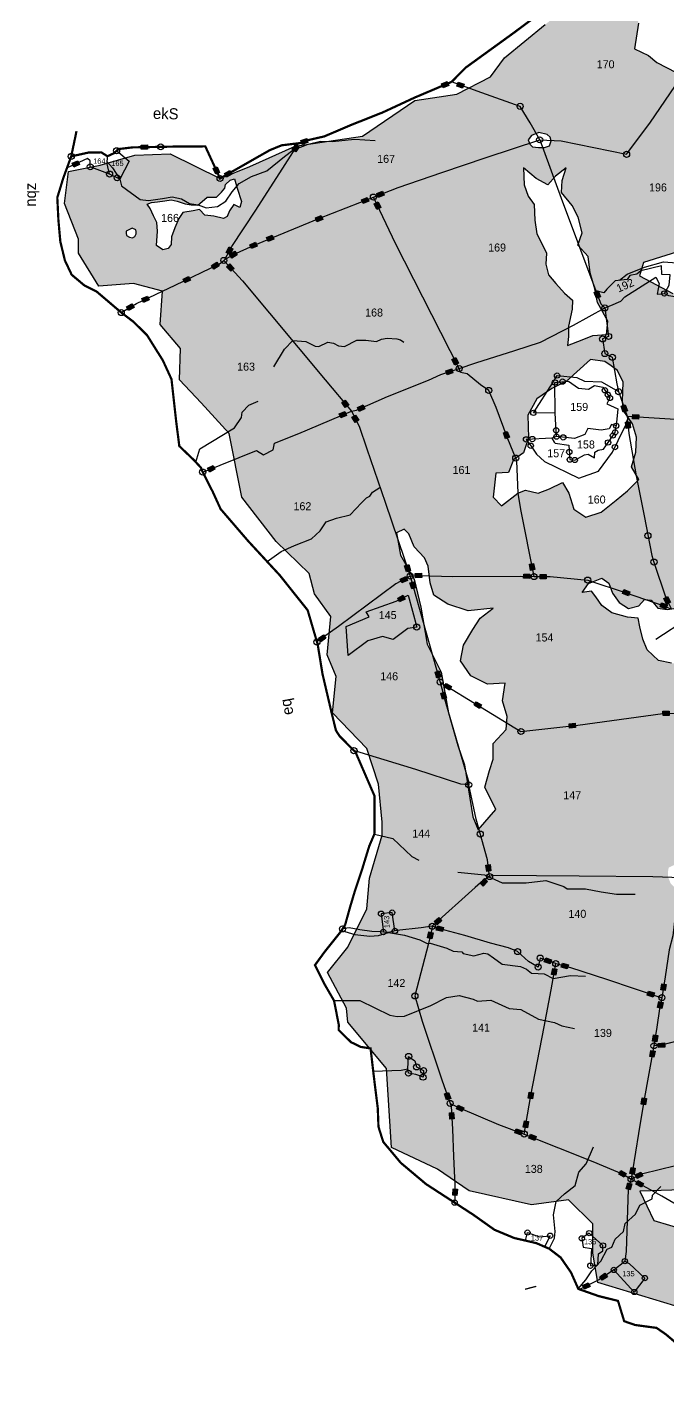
# Model space of a CAD drawing. Header units: metres. Extents: x 29 to 321478, y 17 to 1882049.
# Drawn here: x 28.9 to 172.9, y 18.4 to 325.9 of the extents above; entities that cross this region are included whole.
import ezdxf

# ---------------------------------------------------------------- set-up
doc = ezdxf.new("R2010")
doc.units = ezdxf.units.M
doc.header["$MEASUREMENT"] = 0
doc.linetypes.add('DIVIDE', pattern=[1.25, 0.5, -0.25, 0, -0.25, 0, -0.25])
for name, color, linetype in [('LINE_WATER', 4, 'Continuous'), ('POLY_HATCH', 12, 'Continuous'), ('POLY_PARCEL', 6, 'Continuous'), ('SYM_STONE', 1, 'Continuous'), ('TEXT_MAPOUT', 7, 'Continuous'), ('TEXT_PARCEL', 7, 'Continuous'), ('V_BOUND_LINE', 7, 'Continuous'), ('V_DIVIDE_LINE', 7, 'DIVIDE')]:
    doc.layers.add(name, color=color, linetype=linetype)
doc.styles.add('TEXT_MAP', font='KRDEV050.TTF')
pattern_1 = [(0, (0, 0), (1.5875, 1.5875), [1.5875, -1.5875]), (90, (1.5875, 0), (-1.5875, 1.5875), [1.5875, -1.5875])]

# ---------------------------------------------------------------- blocks, each defined once
blk = doc.blocks.new('STONE')
blk.add_circle((0, 0), 0.851)
blk = doc.blocks.new('STONESQUAREFILLED')
blk.add_hatch(color=256).paths.add_polyline_path([(0.7, -0.48), (0.7, 0.48), (-0.7, 0.48), (-0.7, -0.48)])
blk.add_lwpolyline([(-0.7, 0.48), (0.7, 0.48), (0.7, -0.48), (-0.7, -0.48)], close=True)
blk = doc.blocks.new('2341')
at = {"layer": 'POLY_HATCH'}
h = blk.add_hatch(dxfattribs=at)
h.set_pattern_fill('ZIGZAG', color=256, scale=0.5, style=0)
h.set_pattern_definition(pattern_1)
h.paths.add_polyline_path([(179.56, 254.42), (179.74, 260.24), (178.05, 264.18), (174.11, 266.06), (166.59, 270), (167.53, 273.01), (176.34, 275.77), (179.72, 276.9), (180.66, 281.78), (180.66, 284.97), (181.23, 287.97), (184.05, 289.47), (184.23, 293.6), (183.11, 297.73), (182.54, 299.61), (177.28, 302.99), (178.03, 307.12), (178.03, 310.5), (176.72, 314.25), (174.84, 315.75), (170.52, 318), (168.64, 319.51), (165.44, 321.01), (166.38, 326.83), (165.44, 330.39), (156.24, 332.83), (149.67, 329.93), (145.37, 326.49), (136.2, 319.05), (133.05, 314.76), (125.49, 310.88), (116.04, 309.45), (104.29, 301.44), (89.11, 299.15), (78.89, 294.62), (72.23, 291.89), (61.03, 297.43), (53.02, 297.11), (45.28, 294.86), (38.11, 293.43), (37.26, 286.27), (40.41, 278.26), (40.41, 275.11), (44.99, 267.67), (52.72, 268.24), (59.31, 266.52), (58.74, 259.08), (63.32, 253.64), (63.09, 246.6), (67.96, 241.45), (74.26, 234.58), (77.12, 220.27), (84.86, 210.25), (92.31, 203.1), (93.45, 198.52), (97.18, 193.37), (96.32, 184.78), (98.32, 179.91), (97.52, 171.74), (105.26, 163.73), (107.84, 155.71), (108.69, 147.13), (108.69, 144.27), (105.83, 134.54), (105.26, 127.67), (100.96, 119.08), (98.82, 116.41), (194.57, 187.46), (192.35, 189.54), (188.03, 192.73), (183.89, 197.61), (185.02, 199.67), (189.53, 204.18), (189.72, 210.56), (194.02, 215), (194.77, 215.38), (195.34, 216.88), (195.34, 221.39), (194.96, 228.14), (191.02, 231.9), (183.88, 235.65), (187.82, 237.72), (189.14, 240.91), (189.33, 244.66), (184.07, 249.92), (177.49, 252.55)])
h.paths.add_polyline_path([(143.51, 242.32), (146.85, 244.7), (150.2, 246.29), (155.61, 251.22), (158.79, 250.75), (160.22, 249.79), (161.65, 248.68), (162.92, 246.13), (162.76, 241.84), (162.92, 239.77), (164.99, 236.75), (165.95, 233.73), (165.79, 230.39), (164.83, 227.05), (166.42, 224.19), (163.88, 221.65), (161.33, 219.58), (157.99, 216.88), (154.49, 215.76), (151.79, 217.51), (150.67, 221.17), (149.24, 223.56), (146.38, 222.12), (143.83, 221.17), (140.97, 221.81), (139.22, 221.17), (135.56, 218.31), (133.65, 220.22), (133.97, 222.92), (134.29, 225.62), (137.15, 225.78), (138.26, 228.64), (140.49, 230.23), (141.6, 233.57), (141.44, 238.66)], flags=16)
h.paths.add_polyline_path([(150.42, 254.33), (150.64, 256.38), (150.64, 258.65), (151.44, 262.51), (151.55, 264.55), (149.73, 266.14), (147.8, 268.3), (146.1, 270.23), (145.53, 272.62), (145.64, 275.12), (144.85, 276.82), (143.48, 279.43), (143.03, 282.5), (142.91, 286.02), (141.55, 287.95), (140.64, 290.45), (140.53, 294.31), (143.37, 291.92), (145.98, 290.45), (147.69, 292.38), (150.07, 294.31), (149.17, 291.47), (149.05, 288.74), (151.44, 285.79), (152.8, 283.18), (153.71, 279.66), (152.69, 276.93), (155.07, 274.32), (155.53, 270.69), (156.55, 267.05), (157.12, 263.99), (159.51, 259.78), (159.17, 256.83), (156.1, 256.6), (153.71, 255.58)], flags=16)
h.paths.add_polyline_path([(113.63, 213.04), (114.67, 211.99), (115.93, 209.07), (118.22, 206.57), (119.06, 204.69), (119.47, 200.94), (120.31, 198.23), (123.44, 196.14), (128.03, 194.68), (133.67, 195.31), (130.75, 193.01), (129.08, 190.51), (126.99, 186.96), (126.36, 183.41), (128.66, 180.08), (132.42, 178.2), (136.38, 178.41), (135.76, 174.44), (136.8, 170.9), (136.59, 167.98), (133.67, 164.85), (133.67, 161.3), (132.83, 158.8), (131.79, 155.04), (134.3, 150.04), (130.33, 145.45), (129.08, 148.37), (128.45, 152.54), (127.2, 160.05), (125.74, 164.43), (123.65, 171.73), (121.98, 180.91), (118.85, 187.17), (117.39, 195.51), (115.93, 201.77), (112.8, 207.2), (111.96, 212.2)], flags=16)
h.paths.add_polyline_path([(142.54, 299), (141.95, 299.59), (141.57, 300.56), (142.27, 301.58), (143.95, 302.23), (145.83, 301.8), (146.53, 301.15), (146.7, 300.34), (146.32, 299.21), (145.24, 298.89), (143.84, 298.89)], flags=16)
h.paths.add_polyline_path([(76.65, 285.36), (75.29, 286.07), (74.36, 284.6), (73.86, 283.34), (72.99, 282.9), (70.8, 283.45), (68.78, 283.67), (67.63, 284.93), (66.15, 284.65), (63.86, 284.27), (62.98, 282.9), (62.05, 280.83), (61.34, 278.75), (61.23, 277.06), (60.52, 276.13), (59.32, 275.85), (57.95, 276.84), (58.17, 280.01), (58, 281.98), (57.24, 283.51), (56.47, 285.15), (55.82, 286.13), (56.8, 286.46), (58.17, 286.62), (59.81, 286.89), (61.23, 287.11), (62.6, 286.79), (64.4, 286.18), (65.71, 285.97), (67.25, 285.86), (68.23, 286.73), (69.32, 287.71), (71.4, 287.71), (72.55, 288.81), (73.32, 289.68), (73.48, 290.5), (74.47, 291.54), (75.5, 291.81), (76.11, 289.74), (77.04, 286.68)], flags=16)
h.paths.add_polyline_path([(155.11, 200.84), (156.64, 201.45), (158.09, 202.06), (159.68, 200.92), (160.52, 198.64), (162.05, 196.58), (164.1, 195.21), (166.46, 195.82), (167.76, 197.19), (169.21, 197.04), (170.73, 195.29), (172.79, 194.98), (174.84, 195.29), (176.06, 194.6), (176.52, 192.7), (175.22, 190.87), (175.98, 188.89), (176.59, 187.37), (178.04, 186.08), (179.11, 185.01), (179.94, 184.18), (180.33, 182.58), (176.82, 182.88), (173.78, 182.88), (170.88, 183.49), (168.29, 185.93), (167.38, 188.29), (166.69, 191.1), (166.31, 193), (163.87, 193.23), (160.37, 194.22), (158.09, 195.9), (156.79, 197.8), (155.8, 199.09), (153.67, 198.79)], flags=16)
h.paths.add_polyline_path([(53.32, 279.41), (53.07, 278.82), (52.54, 278.51), (51.89, 278.66), (51.17, 279.1), (51.08, 279.57), (51.14, 280.03), (51.73, 280.31), (52.48, 280.72), (53.26, 280.34), (53.36, 279.97)], flags=16)
h = blk.add_hatch(dxfattribs=at)
h.set_pattern_fill('ZIGZAG', color=256, scale=0.5, style=0)
h.set_pattern_definition(pattern_1)
h.paths.add_polyline_path([(219.92, 124.69), (218.05, 126.48), (219.96, 126.6), (220.29, 142.87), (219.96, 144.35), (220.33, 144.79), (221.45, 200.04), (220.91, 195.92), (216.59, 197.05), (211.51, 196.48), (210.2, 193.1), (209.64, 187.29), (209.26, 185.22), (201.37, 184.47), (195.36, 186.72), (194.57, 187.46), (98.82, 116.41), (96.38, 113.36), (100.67, 105.34), (100.96, 102.2), (109.66, 91.76), (110.81, 74.01), (121.12, 69.15), (128.28, 64.28), (142.32, 61.14), (150.63, 62.28), (156.07, 56.84), (156.07, 50.26), (157.22, 43.68), (176.99, 37.67), (189.59, 37.67), (202.77, 38.53), (204.77, 34.52), (199.9, 29.08), (199.9, 21.64), (217.84, 21.86), (219.37, 97.75), (219.22, 97.85), (219.38, 97.83)])
h.paths.add_polyline_path([(174.81, 132.14), (173.59, 133.43), (173.01, 134.86), (173.01, 136.01), (173.16, 136.95), (175.17, 137.88), (176.68, 138.17), (178.18, 137.66), (179.62, 136.44), (180.27, 135.15), (179.98, 133.93), (179.26, 132.71), (177.97, 131.71), (176.6, 131.56)], flags=16)
h.paths.add_polyline_path([(194.79, 109.62), (199.23, 111.59), (202.69, 111.35), (203.18, 108.39), (206.64, 100.25), (208.62, 93.83), (207.63, 87.91), (211.58, 84.21), (215.28, 81.25), (210.84, 76.32), (215.28, 62.01), (199.97, 57.82), (201.95, 51.65), (208.62, 37.1), (204.42, 38.58), (199.23, 44.25), (193.55, 46.47), (183.92, 53.38), (169.85, 57.57), (166.64, 64.23), (176.27, 64.48), (179.97, 66.2), (186.39, 72.12), (186.39, 77.06), (190.84, 83.72), (191.83, 88.9), (192.57, 95.81), (197.5, 97.29), (197.5, 105.43)], flags=16)
h.paths.add_polyline_path([(200, 132.33), (199.94, 134.04), (200.36, 136.69), (200.3, 139.52), (199.94, 141.65), (198.41, 143.18), (194.63, 144.18), (195.8, 146.37), (198.17, 147.68), (200.66, 148.08), (203.03, 148.08), (205.92, 147.55), (205.27, 143.87), (206.19, 141.38), (207.11, 137.96), (209.5, 135.16), (209.14, 133.75), (207.61, 132.27), (205.43, 131.33), (201.83, 131.33)], flags=16)
at = {"layer": 'LINE_WATER'}
for points in [[(46.84, 295.67), (48.01, 294.26), (49.67, 291.74), (50.07, 290.25), (54.26, 287.17), (56.1, 286.95), (59.28, 287.36), (61.49, 287.77), (63.56, 287.32), (65.35, 286.29), (67.3, 285.96), (69.07, 285.3), (71.67, 285.57), (73.54, 286.81), (74.97, 288.87), (76.55, 290.73), (79.33, 292.35), (82.77, 293.64), (86.75, 296.85), (88.63, 298.23), (92.03, 299.6), (94.79, 300.25), (97.54, 300.2), (102.45, 300.7), (107.16, 300.42)], [(162.09, 268.99), (163.85, 270.37), (167.75, 271.95), (171.98, 273.12), (175.02, 272.91), (177.2, 273.68), (180.43, 273.79), (181.88, 273.98), (183.33, 274.93), (185.79, 275.12), (187.37, 275.56), (189.76, 276.13), (190.33, 276.3)], [(84.31, 249.57), (86.71, 253.48), (88.59, 255.43), (91.53, 255.25), (93.59, 254.2), (94.45, 254.1), (96.47, 255.12), (97.75, 254.89), (98.88, 254.27), (100.23, 254.12), (103.01, 255.54), (105.03, 255.51), (107.39, 255.24), (108.56, 255.76), (109.8, 255.95), (112, 255.8), (112.86, 255.62), (113.54, 255.06)], [(66.76, 228.12), (67.65, 231.11), (75.44, 235.79), (77.08, 238.15), (77.18, 239.33), (78.72, 240.91), (80.79, 241.81)], [(82.79, 205.79), (86.01, 208.01), (88.96, 209.39), (92.81, 210.86), (94.72, 212.7), (96.09, 214.69), (98.39, 215.49), (101.53, 216.24), (104.05, 218.99), (105.19, 220.12), (105.96, 220.47), (106.51, 221.37), (108.2, 222.42)], [(179.49, 195.31), (177.38, 192.91), (170.31, 188.22)], [(106.95, 144.49), (111.13, 143.49), (115.39, 139.42), (116.96, 138.65)], [(125.7, 135.9), (131.76, 135.34), (135.71, 133.55), (141.12, 133.52), (145.53, 134.05), (149.58, 132.72), (150.35, 132.2), (154.46, 132.17), (157.95, 131.52), (161.44, 130.99), (165.61, 130.96)], [(99.52, 122.77), (102.52, 121.89), (105.92, 121.5), (107.86, 121.69), (110.13, 122.36), (113.7, 121.77), (117.14, 120.73), (118.82, 119.86), (119.5, 119.92), (123.25, 118.82), (124.64, 118.12), (126.6, 117.99), (126.93, 117.6), (129.29, 117.08), (131.55, 117.69), (132.51, 117.52), (133.76, 116.65), (135.72, 115.22), (139.81, 114.7), (141.15, 114.13), (142.32, 113.18), (143.78, 113.16), (145.15, 113.08), (147.15, 111.99), (151.1, 112.69), (154.47, 112.57)], [(97.87, 107.04), (103.69, 107.04), (110.42, 103.76), (112.11, 103.5), (113.72, 103.51), (119.65, 105.94), (123.19, 107.74), (126.03, 108.18), (129.18, 107.37), (130.12, 106.95), (133.14, 107.17), (137.28, 105.23), (139.93, 105.06), (143.87, 102.87), (147.49, 102.15), (149.16, 101.34), (151.98, 100.79)], [(146.29, 51.25), (147.46, 53.59), (147.61, 55.13), (147.28, 58.86), (147.82, 61.87), (149.75, 63.6), (152.09, 65.48), (152.94, 68.49), (154.62, 70.37), (156.24, 74.15)], [(152.83, 42.22), (154.56, 44.24), (155.89, 46.3), (157.92, 48.46), (159.29, 51.14), (160.4, 51.59), (161.16, 53.4), (162.97, 55.12), (163.34, 56.93), (165.72, 59.04), (166.65, 61.02), (169.42, 62.48), (169.53, 63.33), (171.43, 65.26)]]:
    blk.add_lwpolyline(points, dxfattribs=at)
at = {"layer": 'POLY_HATCH'}
for points in [[(176.99, 37.67), (157.22, 43.68), (156.07, 50.26), (156.07, 56.84), (150.63, 62.28), (142.32, 61.14), (128.28, 64.28), (121.12, 69.15), (110.81, 74.01), (109.66, 91.76), (100.96, 102.2), (100.67, 105.34), (96.38, 113.36), (100.96, 119.08), (105.26, 127.67), (105.83, 134.54), (108.69, 144.27), (108.69, 147.13), (107.84, 155.71), (105.26, 163.73), (97.52, 171.74), (98.32, 179.91), (96.32, 184.78), (97.18, 193.37), (93.45, 198.52), (92.31, 203.1), (84.86, 210.25), (77.12, 220.27), (74.26, 234.58), (67.96, 241.45), (63.09, 246.6), (63.32, 253.64), (58.74, 259.08), (59.31, 266.52), (52.72, 268.24), (44.99, 267.67), (40.41, 275.11), (40.41, 278.26), (37.26, 286.27), (38.11, 293.43), (45.28, 294.86), (53.02, 297.11), (61.03, 297.43), (72.23, 291.89), (78.89, 294.62), (89.11, 299.15), (104.29, 301.44), (116.04, 309.45), (125.49, 310.88), (133.05, 314.76), (136.2, 319.05), (145.37, 326.49)], [(166.38, 326.83), (165.44, 321.01), (168.64, 319.51), (170.52, 318), (174.84, 315.75)], [(176.34, 275.77), (167.53, 273.01), (166.59, 270), (174.11, 266.06)], [(143.95, 302.23), (142.27, 301.58), (141.57, 300.56), (141.95, 299.59), (142.54, 299), (143.84, 298.89), (145.24, 298.89), (146.32, 299.21), (146.7, 300.34), (146.53, 301.15), (145.83, 301.8), (143.95, 302.23)], [(140.53, 294.31), (140.64, 290.45), (141.55, 287.95), (142.91, 286.02), (143.03, 282.5), (143.48, 279.43), (144.85, 276.82), (145.64, 275.12), (145.53, 272.62), (146.1, 270.23), (147.8, 268.3), (149.73, 266.14), (151.55, 264.55), (151.44, 262.51), (150.64, 258.65), (150.64, 256.38), (150.42, 254.33), (153.71, 255.58), (156.1, 256.6), (159.17, 256.83), (159.51, 259.78), (157.12, 263.99), (156.55, 267.05), (155.53, 270.69), (155.07, 274.32), (152.69, 276.93), (153.71, 279.66), (152.8, 283.18), (151.44, 285.79), (149.05, 288.74), (149.17, 291.47), (150.07, 294.31), (147.69, 292.38), (145.98, 290.45), (143.37, 291.92), (140.53, 294.31)], [(76.11, 289.74), (77.04, 286.68), (76.65, 285.36), (75.29, 286.07), (74.36, 284.6), (73.86, 283.34), (72.99, 282.9), (70.8, 283.45), (68.78, 283.67), (67.63, 284.93), (66.15, 284.65), (63.86, 284.27), (62.98, 282.9), (62.05, 280.83), (61.34, 278.75), (61.23, 277.06), (60.52, 276.13), (59.32, 275.85), (57.95, 276.84), (58.17, 280.01), (58, 281.98), (57.24, 283.51), (56.47, 285.15), (55.82, 286.13), (56.8, 286.46), (58.17, 286.62), (59.81, 286.89), (61.23, 287.11), (62.6, 286.79), (64.4, 286.18), (65.71, 285.97), (67.25, 285.86), (68.23, 286.73), (69.32, 287.71), (71.4, 287.71), (72.55, 288.81), (73.32, 289.68), (73.48, 290.5), (73.48, 290.5), (74.47, 291.54), (75.5, 291.81), (76.11, 289.74)], [(52.48, 280.72), (51.73, 280.31), (51.14, 280.03), (51.08, 279.57), (51.17, 279.1), (51.89, 278.66), (52.54, 278.51), (53.07, 278.82), (53.32, 279.41), (53.36, 279.97), (53.26, 280.34), (53.26, 280.34), (52.48, 280.72)], [(155.61, 251.22), (150.2, 246.29), (146.85, 244.7), (143.51, 242.32), (141.44, 238.66), (141.6, 233.57), (140.49, 230.23), (138.26, 228.64), (137.15, 225.78), (134.29, 225.62), (133.97, 222.92), (133.65, 220.22), (135.56, 218.31), (139.22, 221.17), (140.97, 221.81), (143.83, 221.17), (146.38, 222.12), (149.24, 223.56), (150.67, 221.17), (151.79, 217.51), (154.49, 215.76), (157.99, 216.88), (161.33, 219.58), (163.88, 221.65), (166.42, 224.19), (164.83, 227.05), (165.79, 230.39), (165.95, 233.73), (164.99, 236.75), (162.92, 239.77), (162.76, 241.84), (162.92, 246.13), (161.65, 248.68), (160.22, 249.79), (158.79, 250.75), (155.61, 251.22)], [(111.96, 212.2), (112.8, 207.2), (115.93, 201.77), (117.39, 195.51), (118.85, 187.17), (121.98, 180.91), (123.65, 171.73), (125.74, 164.43), (127.2, 160.05), (128.45, 152.54), (129.08, 148.37), (130.33, 145.45), (134.3, 150.04), (131.79, 155.04), (132.83, 158.8), (133.67, 161.3), (133.67, 164.85), (136.59, 167.98), (136.8, 170.9), (135.76, 174.44), (136.38, 178.41), (132.42, 178.2), (128.66, 180.08), (126.36, 183.41), (126.99, 186.96), (129.08, 190.51), (130.75, 193.01), (133.67, 195.31), (128.03, 194.68), (123.44, 196.14), (120.31, 198.23), (119.47, 200.94), (119.06, 204.69), (118.22, 206.57), (115.93, 209.07), (114.67, 211.99), (113.63, 213.04), (111.96, 212.2)], [(173.78, 182.88), (170.88, 183.49), (168.29, 185.93), (167.38, 188.29), (166.69, 191.1), (166.31, 193), (163.87, 193.23), (160.37, 194.22), (158.09, 195.9), (156.79, 197.8), (155.8, 199.09), (153.67, 198.79), (155.11, 200.84), (156.64, 201.45), (158.09, 202.06), (159.68, 200.92), (160.52, 198.64), (162.05, 196.58), (164.1, 195.21), (166.46, 195.82), (167.76, 197.19), (169.21, 197.04), (170.73, 195.29), (172.79, 194.98), (174.84, 195.29)], [(176.27, 64.48), (166.64, 64.23), (169.85, 57.57), (183.92, 53.38)]]:
    blk.add_lwpolyline(points, dxfattribs=at)
at = {"layer": 'POLY_PARCEL'}
for points in [[(144.14, 300.58), (142.01, 304.41), (139.75, 308.11), (131.12, 311.13), (124.31, 313.6)], [(144.14, 300.58), (148.95, 300.37), (163.7, 297.32), (168.92, 304.36), (176.92, 316.06)], [(73.32, 273.66), (74.88, 276.59), (80.29, 284.75), (86.85, 295.07), (89.98, 299.82)], [(106.73, 287.7), (112.3, 289.89), (122.11, 293.2), (132.11, 296.64), (144.14, 300.58)], [(144.14, 300.58), (148.98, 287.5), (156.81, 266.6)], [(47.38, 292.89), (43.02, 294.51), (42.97, 295.85), (42.4, 296.36), (37.8, 294.29)], [(47.38, 292.89), (46.82, 295.18), (46.89, 296.89)], [(48.97, 298.13), (51.77, 295.82), (49.67, 291.74), (47.38, 292.89)], [(73.32, 273.66), (75.23, 274.77), (79.76, 276.85), (94.46, 282.88), (106.73, 287.7)], [(126.03, 249.15), (111.71, 277.26), (106.73, 287.7)], [(73.07, 273.47), (73.32, 273.66)], [(50.01, 261.74), (53.45, 263.8), (62.16, 267.88), (72.1, 272.73), (73.07, 273.47)], [(73.07, 273.47), (77.3, 268.89), (95.89, 246.63), (101.78, 239.56)], [(172.19, 266.04), (173.29, 267.88), (173.46, 270.24), (171.63, 270.32), (171.55, 272.25), (166.88, 271.1), (166.03, 270.39), (164.44, 270.07), (163.83, 269.17), (161.16, 268.9), (159.23, 266.97), (158.57, 266.17), (156.81, 266.6)], [(158.8, 262.78), (160.18, 263.33), (162.43, 264.31), (163.29, 265.31), (170.26, 269.73), (171.06, 268.24), (170.6, 265.87), (172.19, 266.04)], [(156.81, 266.6), (157.9, 263.67), (158.8, 262.78)], [(172.19, 266.04), (173.09, 265.58), (179.52, 264.58)], [(126.03, 249.15), (129.74, 250.44), (138.56, 253.2), (144.29, 255.1), (151.72, 258.94), (158.8, 262.78)], [(158.8, 262.78), (159.65, 256.37), (158.3, 255.81), (158.8, 252.51), (160.48, 251.7), (161.47, 245.73), (161.88, 243.96)], [(101.78, 239.56), (102.89, 239.76), (109.89, 242.86), (119.14, 246.54), (121.89, 247.81), (126.03, 249.15)], [(142.89, 202.38), (139.88, 217.45), (139.31, 221.14), (139.01, 228.41), (136.85, 233.69), (134.36, 240.43), (132.67, 244.25), (130.84, 245.48), (127.81, 247.97), (126.32, 248.27), (126.03, 249.15)], [(147.6, 239.09), (142.73, 239.19), (147.18, 246.09), (148.05, 247.58), (152.48, 247.13), (154.25, 246.35), (158.06, 246.14), (161.88, 243.96)], [(147.6, 239.09), (147.58, 246.02), (150.61, 246.35), (152.9, 244.72), (155.15, 244.55), (156.5, 245.38), (158.32, 244.98), (159.95, 242.54), (159.27, 241.24), (161.75, 240.13), (161.35, 236.28)], [(161.88, 243.96), (163.79, 238.43)], [(68.32, 225.88), (80.46, 230.7), (81.98, 229.72), (84.21, 230.89), (84.44, 232.35), (89.93, 234.57), (101.78, 239.56)], [(101.78, 239.56), (103.55, 236.18), (105.22, 231.12), (109.34, 219.09), (113.75, 206.33), (115.01, 202.5)], [(146.89, 233.52), (141.07, 233.23), (142.35, 231.48), (143.46, 229.9), (145.24, 228.27), (152.97, 224.51), (157.4, 226.1), (160.5, 230.33), (161.8, 233), (163.51, 236.47), (163.87, 237.67)], [(147.93, 233.85), (147.6, 239.09)], [(163.79, 238.43), (196.58, 236.39)], [(163.79, 238.43), (163.87, 237.67)], [(163.87, 237.67), (164.2, 234.56), (165.87, 225.03), (167.62, 216.07), (169.37, 207.11), (169.86, 205.64), (172.49, 197.63), (173.77, 195.07)], [(146.89, 233.52), (147.38, 232.63), (147.66, 232.4), (150.67, 231.91), (150.91, 228.68), (152.06, 228.59), (154.24, 229.76), (155.08, 229.9), (156.46, 229.1), (156.55, 230.33), (157.29, 230.79), (158.49, 231.06), (159.53, 232.53), (161.11, 234.81), (161.35, 236.28)], [(147.93, 233.85), (146.89, 233.52)], [(161.35, 236.28), (160.28, 236.59), (159.74, 235.62), (158.01, 235.27), (154.96, 235.71), (154.32, 234.32), (151.98, 233.4), (147.93, 233.85)], [(115.01, 202.5), (111.78, 200.76), (98.86, 191.12), (94.03, 187.69)], [(115.01, 202.5), (116.88, 202.6), (124.62, 202.42), (139.78, 202.5), (142.89, 202.38)], [(115.01, 202.5), (115.61, 200.4), (121.63, 179.1), (121.74, 178.66)], [(142.89, 202.38), (146.53, 202.37), (154.96, 201.59), (163.61, 198.76), (172.04, 195.81), (173.77, 195.07)], [(121.74, 178.66), (139.92, 167.55), (152.74, 169), (171.84, 171.61), (174.7, 171.7)], [(121.74, 178.66), (122.86, 174.35), (128.21, 156.05), (128.18, 155.56)], [(128.18, 155.56), (126.42, 155.72), (116.31, 158.98), (104.75, 162.56), (102.36, 163.24)], [(132.87, 134.93), (132.39, 138.66), (129.85, 147.85), (128.18, 155.56)], [(132.87, 134.93), (131.45, 134.06), (129.62, 132.44), (119.97, 123.75)], [(176.06, 134.67), (169.57, 134.85), (153.03, 135.05), (133.82, 135.15), (132.87, 134.93)], [(176.06, 134.67), (176.13, 133.65), (175.75, 132.58), (175.34, 131.16), (174.64, 126.17), (174.07, 121.63), (173.26, 118.48), (172.34, 112.42), (171.63, 107.7)], [(111.57, 122.7), (110.94, 126.83), (108.45, 126.57), (108.98, 122.45)], [(108.98, 122.45), (108.3, 122.51), (106.37, 122.61), (103.68, 122.92), (101.24, 123.37), (99.77, 123.16)], [(119.97, 123.75), (117.45, 123.42), (111.99, 122.79), (111.57, 122.7)], [(119.97, 123.75), (119.86, 123.14), (119.1, 119.9), (116.08, 108.09), (117.73, 102.43), (122.15, 89.23), (123.99, 83.93)], [(147.75, 115.37), (144.25, 116.6), (143.79, 114.57), (141.63, 115.81), (139.17, 118.07), (137.16, 118.91), (133.07, 119.95), (127.3, 121.65), (121.68, 123.2), (119.97, 123.75)], [(111.57, 122.7), (110.13, 122.36), (108.98, 122.45)], [(140.68, 77.03), (142.16, 85.71), (145.13, 101.12), (146.7, 109.5), (147.75, 115.37)], [(147.75, 115.37), (151.08, 114.48), (159.16, 111.89), (171.63, 107.7)], [(171.63, 107.7), (171.12, 105.21), (170.5, 101.1), (169.86, 96.87)], [(200.25, 104.43), (187.53, 101.13), (171.57, 97), (169.86, 96.87)], [(169.86, 96.87), (167.57, 84.4), (166.35, 77.19), (165.03, 68.75), (164.71, 66.9)], [(106.69, 91.15), (112.97, 91.43), (114.48, 91.72)], [(123.99, 83.93), (124.21, 83.31), (124.54, 78.11), (124.77, 71.99), (125.12, 63.98), (125.01, 61.61)], [(123.99, 83.93), (126.25, 82.82), (134.91, 79.19), (140.68, 77.03)], [(140.68, 77.03), (156.08, 70.83), (163.07, 67.97), (164.71, 66.9)], [(164.71, 66.9), (167.32, 68.15), (178.4, 70.87), (188.82, 73.21), (198.58, 75.82)], [(164.71, 66.9), (164.05, 64.62), (163.59, 50.61), (163.31, 48.45)], [(209.3, 35.73), (207.05, 37.26), (202.18, 41.13), (195.83, 46.48), (185.28, 55.16), (171.64, 63.07), (164.71, 66.9)], [(140.98, 53.07), (141.39, 54.89), (144.12, 53.94), (146.49, 54.17), (145.25, 51.7)], [(160.81, 46.48), (157.62, 44.34), (153.11, 42.12)], [(160.81, 46.48), (163.31, 48.45)], [(163.31, 48.45), (164.29, 47.95), (167.81, 44.65), (165.43, 41.52), (160.81, 46.48)]]:
    blk.add_lwpolyline(points, dxfattribs=at)
for points in [[(101.06, 184.65), (100.61, 191.19), (105.77, 193.35), (105.08, 194.49), (111.82, 196.84), (114.56, 198.2), (116.47, 191.02), (114.45, 190.72), (111.15, 188.25), (108.79, 188.89), (105.49, 187.92)], [(114.48, 91.72), (114.66, 94.49), (116.06, 93.52), (116.46, 92.12), (118.01, 91.29), (117.9, 89.82), (116.71, 90.28), (116.24, 90.46), (114.62, 90.72)], [(157.24, 47.63), (157.4, 50.11), (158.35, 50.81), (158.37, 51.98), (155.3, 54.76), (153.63, 53.59), (153.89, 51.63), (155.81, 51.32), (155.54, 47.43)]]:
    blk.add_lwpolyline(points, close=True, dxfattribs=at)
at = {"layer": 'V_BOUND_LINE', "const_width": 0.5}
for points in [[(124.31, 313.6), (127.51, 316.83), (138.27, 324.61), (144.6, 329.32), (147.05, 329.12), (153.96, 331.77), (158.88, 333.49), (159.04, 336.84), (161.48, 339.19), (162.31, 339.62), (164.45, 339.6), (165.95, 337.42), (166.38, 336.64), (167.88, 337.55), (170.01, 339.1), (172.15, 341.32), (172.26, 342.74), (173.41, 343.97), (175, 343.68), (176.5, 344.96)], [(89.98, 299.82), (90.22, 299.85), (91.99, 300.5), (95.68, 301.35), (101.78, 303.95), (108.79, 306.73), (116.06, 310.1), (124.31, 313.6)], [(46.89, 296.89), (48.39, 297.58), (48.97, 298.13)], [(48.97, 298.13), (49.36, 298.5), (52.52, 298.88), (61.77, 299.06), (68.91, 299.11), (72.23, 291.89), (83.42, 298.26), (86.09, 299.35), (89.98, 299.82)], [(37.8, 294.29), (38.74, 296.86)], [(38.74, 296.86), (42.64, 297.72), (45.52, 297.76), (46.89, 296.89)], [(50.01, 261.74), (44.45, 266.47), (41.74, 267.81), (38.84, 270.25), (37.32, 273.46), (36.29, 277.71), (35.86, 282.52), (35.61, 287.59), (36.95, 291.98), (37.8, 294.29)], [(68.32, 225.88), (67.91, 226.89), (66.32, 228.6), (63.06, 231.72), (62.35, 237.3), (61.3, 246.76), (59.35, 251), (57.05, 254.66), (55.84, 256.6), (52.81, 259.62), (50.01, 261.74)], [(94.03, 187.69), (91.94, 194.81), (85.66, 202.68), (78.55, 210.37), (72.35, 217.57), (70.6, 221.41), (68.32, 225.88)], [(102.36, 163.24), (99.1, 166.54), (98.3, 167.79), (97.36, 171.59), (95.27, 180.52), (94.18, 187.21), (94.03, 187.69)], [(99.77, 123.16), (100.37, 124.08), (101.49, 128.1), (102.6, 131.81), (104.18, 136.53), (105.79, 141.78), (106.95, 144.49), (107, 153), (102.72, 162.88), (102.36, 163.24)], [(106.69, 91.15), (106.09, 96.29), (103.88, 96.63), (101.67, 97.7), (98.91, 100.45), (98.94, 101.61), (97.87, 107.04), (95.79, 110.63), (93.58, 115.02), (95.79, 118.05), (99.25, 122.37), (99.77, 123.16)], [(125.01, 61.61), (124.18, 62.15), (118.59, 65.77), (112.88, 70.57), (108.94, 75.28), (107.87, 78.67), (107.71, 82.88), (107, 88.55), (106.69, 91.15)], [(140.98, 53.07), (138.41, 53.66), (133.97, 55.51), (129.26, 58.85), (125.01, 61.61)], [(145.25, 51.7), (143.4, 52.5), (140.98, 53.07)], [(153.11, 42.12), (152.83, 42.22), (151.21, 45.88), (148.87, 49.27), (146.29, 51.25), (145.25, 51.7)], [(197.64, 18.69), (197.21, 18.87), (192.81, 20.85), (188.23, 22.92), (180.08, 26.2), (176.73, 28.45), (172.56, 31.98), (170.44, 33.45), (165.59, 34.11), (163.15, 34.96), (161.76, 39.53), (157.41, 40.6), (153.11, 42.12)]]:
    blk.add_lwpolyline(points, dxfattribs=at)
at = {"layer": 'V_DIVIDE_LINE', "ltscale": 10, "const_width": 0.5}
blk.add_lwpolyline([(38.74, 296.86), (39.93, 302.52)], dxfattribs=at)
at = {"layer": 'SYM_STONE'}
for p, rotation in [((122.9, 313), 22.99236848632892), ((126.31, 312.87), 160.0564909571759), ((55.19, 298.94), 1.111356177000141), ((89.26, 298.72), 56.65761436198178), ((91.2, 300.21), 197.6168346032189), ((39.76, 295.17), 204.2016798513182), ((71.4, 293.69), 294.7052969632518), ((74.05, 292.92), 209.6720870828693), ((108.3, 288.32), 201.4918619197508), ((104.87, 286.94), 22.21612992637675), ((107.64, 285.79), 115.5443902699796), ((94.49, 282.87), 20.99694867080134), ((79.76, 276.85), 204.6481192265187), ((83.48, 278.42), 22.61397536077248), ((74.38, 275.65), 242.0216141462144), ((75.23, 274.77), 211.2289833089859), ((71.16, 272.27), 32.04670499859816), ((74.54, 271.87), 132.760280958483), ((64.74, 269.14), 26.01188375485071), ((55.44, 264.73), 25.10239708100245), ((157.12, 265.79), 290.4192973285903), ((52.02, 262.95), 210.8802529220172), ((123.82, 248.43), 17.88868369817596), ((125.15, 250.79), 298.1785752912205), ((100.4, 241.21), 305.348349870966), ((104, 240.25), 203.8457915781645), ((163.18, 240.19), 288.9933506191155), ((99.85, 238.79), 23.02811119231865), ((102.67, 237.86), 122.7146769332771), ((164, 236.45), 96.132630166111), ((165.74, 238.31), 176.4392721449737), ((136.67, 234.19), 291.5670850439049), ((70.23, 226.63), 206.6047851941848), ((114.43, 204.29), 288.4511436364427), ((116.88, 202.6), 183.3633560533907), ((141.24, 202.44), 357.8982219357538), ((142.44, 204.56), 281.5964675879307), ((113.6, 201.68), 24.07836104910011), ((115.61, 200.4), 106.0125431357783), ((144.93, 202.37), 179.8005785519878), ((113.03, 197.44), 26.31164982344151), ((163.61, 198.76), 340.657882000431), ((172.8, 197.03), 297.2179126418885), ((172.04, 195.81), 339.1186984526643), ((95.2, 188.52), 215.3669354826829), ((121.28, 180.35), 285.4472495962632), ((123.48, 177.6), 148.562802221067), ((122.53, 175.62), 104.5197402739701), ((130.22, 173.48), 328.5628022210668), ((151.48, 168.86), 184.9196206257667), ((172.58, 171.63), 1.808531385309251), ((132.62, 136.86), 277.3715413037653), ((131.59, 133.63), 45.2452232014268), ((121.26, 124.92), 221.9603520893878), ((121.68, 123.2), 165.701272958908), ((119.53, 121.73), 77.9086711070768), ((146, 115.98), 340.5856157959736), ((147.42, 113.52), 79.92617614131366), ((149.79, 114.82), 165.0547954901712), ((171.99, 110.05), 261.4913767082805), ((169.17, 108.52), 341.435535874049), ((171.29, 106.06), 78.22997799130088), ((170.12, 98.57), 261.3278886101703), ((169.5, 95.07), 258.1793043334185), ((171.57, 97), 184.5696269077819), ((123.43, 85.54), 289.1861948863889), ((142.16, 85.71), 260.1910589428273), ((126.25, 82.82), 153.7578948941733), ((167.57, 84.4), 260.3599479884704), ((124.35, 81.13), 93.63202170969706), ((141.05, 79.22), 260.3658628789689), ((139.35, 77.53), 339.4893633164867), ((142.55, 76.28), 158.0869839954287), ((162.77, 68.09), 328.3610203870938), ((165.03, 68.75), 258.8180126454716), ((166.49, 67.75), 205.6767978530783), ((125.12, 63.98), 264.3081399689571), ((164.24, 65.28), 73.89473779047866), ((166.64, 65.83), 151.1267233227844), ((154.63, 42.87), 26.24488628252294), ((158.52, 44.94), 33.84586350944708)]:
    blk.add_blockref('STONESQUAREFILLED', p, dxfattribs=dict(at, rotation=rotation))
for p, xscale, yscale, zscale in [((139.75, 308.11), 0.8, 0.8, 0.8), ((48.96, 298.12), 0.8, 0.8, 0.8), ((58.88, 299.01), 0.8, 0.8, 0.8), ((144.14, 300.58), 0.8, 0.8, 0.8), ((38.74, 296.86), 0.8, 0.8, 0.8), ((43.02, 294.51), 0.8, 0.8, 0.8), ((163.7, 297.32), 0.8, 0.8, 0.8), ((47.38, 292.89), 0.8, 0.8, 0.8), ((49.07, 292.04), 0.8, 0.8, 0.8), ((72.23, 291.89), 0.8, 0.8, 0.8), ((106.73, 287.7), 0.8, 0.8, 0.8), ((73.07, 273.47), 0.8, 0.8, 0.8), ((172.19, 266.04), 0.7, 0.7, 0.7), ((50.01, 261.74), 0.8, 0.8, 0.8), ((158.8, 262.78), 0.8, 0.8, 0.8), ((158.3, 255.81), 0.8, 0.8, 0.8), ((159.65, 256.37), 0.8, 0.8, 0.8), ((158.8, 252.51), 0.8, 0.8, 0.8), ((160.48, 251.7), 0.8, 0.8, 0.8), ((126.03, 249.15), 0.8, 0.8, 0.8), ((147.58, 246.02), 0.7, 0.7, 0.7), ((148.05, 247.58), 0.7, 0.7, 0.7), ((149.3, 246.21), 0.7, 0.7, 0.7), ((132.67, 244.25), 0.8, 0.8, 0.8), ((158.79, 244.28), 0.7, 0.7, 0.7), ((159.46, 243.27), 0.7, 0.7, 0.7), ((159.95, 242.54), 0.7, 0.7, 0.7), ((161.88, 243.96), 0.8, 0.8, 0.8), ((142.73, 239.19), 0.7, 0.7, 0.7), ((161.35, 236.28), 0.7, 0.7, 0.7), ((141.07, 233.23), 0.7, 0.7, 0.7), ((142.48, 233.3), 0.7, 0.7, 0.7), ((147.84, 235.27), 0.7, 0.7, 0.7), ((147.93, 233.85), 0.7, 0.7, 0.7), ((149.45, 233.68), 0.7, 0.7, 0.7), ((160.61, 234.09), 0.7, 0.7, 0.7), ((161.11, 234.81), 0.7, 0.7, 0.7), ((142.12, 231.8), 0.7, 0.7, 0.7), ((150.79, 230.37), 0.7, 0.7, 0.7), ((159.53, 232.53), 0.7, 0.7, 0.7), ((161.07, 231.49), 0.7, 0.7, 0.7), ((138.76, 229.03), 0.8, 0.8, 0.8), ((150.91, 228.68), 0.7, 0.7, 0.7), ((152.06, 228.59), 0.7, 0.7, 0.7), ((68.32, 225.88), 0.8, 0.8, 0.8), ((168.49, 211.6), 0.8, 0.8, 0.8), ((169.86, 205.64), 0.8, 0.8, 0.8), ((115.01, 202.5), 0.8, 0.8, 0.8), ((142.89, 202.38), 0.8, 0.8, 0.8), ((154.96, 201.59), 0.8, 0.8, 0.8), ((116.47, 191.02), 0.8, 0.8, 0.8), ((94.03, 187.69), 0.8, 0.8, 0.8), ((121.74, 178.66), 0.8, 0.8, 0.8), ((139.92, 167.55), 0.8, 0.8, 0.8), ((102.36, 163.24), 0.8, 0.8, 0.8), ((128.18, 155.56), 0.8, 0.8, 0.8), ((130.78, 144.49), 0.8, 0.8, 0.8), ((132.87, 134.93), 0.8, 0.8, 0.8), ((108.45, 126.57), 0.7, 0.7, 0.7), ((110.94, 126.83), 0.7, 0.7, 0.7), ((99.77, 123.16), 0.8, 0.8, 0.8), ((108.97, 122.46), 0.7, 0.7, 0.7), ((111.57, 122.7), 0.7, 0.7, 0.7), ((119.97, 123.75), 0.8, 0.8, 0.8), ((139.17, 118.07), 0.8, 0.8, 0.8), ((144.25, 116.6), 0.8, 0.8, 0.8), ((143.79, 114.57), 0.8, 0.8, 0.8), ((147.75, 115.37), 0.8, 0.8, 0.8), ((116.08, 108.09), 0.8, 0.8, 0.8), ((171.63, 107.7), 0.8, 0.8, 0.8), ((169.86, 96.87), 0.8, 0.8, 0.8), ((114.66, 94.49), 0.8, 0.8, 0.8), ((116.46, 92.12), 0.8, 0.8, 0.8), ((114.62, 90.72), 0.8, 0.8, 0.8), ((117.9, 89.82), 0.8, 0.8, 0.8), ((118.01, 91.29), 0.8, 0.8, 0.8), ((123.99, 83.93), 0.8, 0.8, 0.8), ((140.68, 77.03), 0.8, 0.8, 0.8), ((164.71, 66.9), 0.8, 0.8, 0.8), ((125.01, 61.61), 0.7, 0.7, 0.7), ((141.39, 54.89), 0.7, 0.7, 0.7), ((155.3, 54.76), 0.7, 0.7, 0.7), ((146.49, 54.17), 0.7, 0.7, 0.7), ((153.63, 53.59), 0.7, 0.7, 0.7), ((158.37, 51.98), 0.7, 0.7, 0.7), ((155.54, 47.43), 0.7, 0.7, 0.7), ((160.81, 46.48), 0.7, 0.7, 0.7), ((163.31, 48.45), 0.7, 0.7, 0.7), ((167.81, 44.65), 0.7, 0.7, 0.7), ((165.43, 41.52), 0.7, 0.7, 0.7)]:
    blk.add_blockref('STONE', p, dxfattribs=dict(at, xscale=xscale, yscale=yscale, zscale=zscale))
at = {"layer": 'TEXT_MAPOUT', "style": 'TEXT_MAP'}
for s, rotation, p in [('ekS', 358.4807, (57.1, 305.31)), ('nqz', 90, (30.82, 285.54)), ('eq', 100.4471, (88.77, 171.48)), ('l', 104.5476, (143.47, 42.44))]:
    blk.add_text(s, height=2.5, rotation=rotation, dxfattribs=at).set_placement(p)
at = {"layer": 'TEXT_PARCEL', "style": 'TEXT_MAP'}
for s, height, p in [('170', 1.8, (156.97, 316.67)), ('164', 1.2, (43.68, 295.19)), ('165', 1.2, (47.76, 294.7)), ('167', 1.8, (107.58, 295.4)), ('196', 1.8, (168.75, 288.98)), ('166', 1.8, (58.96, 282.12)), ('169', 1.8, (132.55, 275.47)), ('168', 1.8, (104.87, 260.85)), ('163', 1.8, (76.07, 248.68)), ('159', 1.8, (151.03, 239.63)), ('157', 1.8, (145.84, 229.21)), ('158', 1.8, (152.54, 231.18)), ('161', 1.8, (124.54, 225.45)), ('162', 1.8, (88.75, 217.3)), ('160', 1.8, (154.96, 218.81)), ('145', 1.8, (107.94, 192.83)), ('154', 1.8, (143.21, 187.79)), ('146', 1.8, (108.27, 179.06)), ('147', 1.8, (149.46, 152.33)), ('144', 1.8, (115.48, 143.71)), ('140', 1.8, (150.61, 125.65)), ('142', 1.8, (109.9, 110.1)), ('141', 1.8, (128.94, 100.07)), ('139', 1.8, (156.36, 98.87)), ('138', 1.8, (140.8, 68.3)), ('137', 1.2, (142.17, 53.09)), ('136', 1.2, (154.11, 52.24)), ('135', 1.2, (162.73, 45.04))]:
    blk.add_text(s, height=height, dxfattribs=at).set_placement(p)
for s, height, rotation, p in [('192', 1.8, 23.4838, (161.88, 266.23)), ('143', 1.2, 91.983, (110.37, 123.37))]:
    blk.add_text(s, height=height, rotation=rotation, dxfattribs=at).set_placement(p)

msp = doc.modelspace()

# ---------------------------------------------------------------- block references
msp.add_blockref('2341', (0, 0))

doc.saveas('drawing.dxf')
